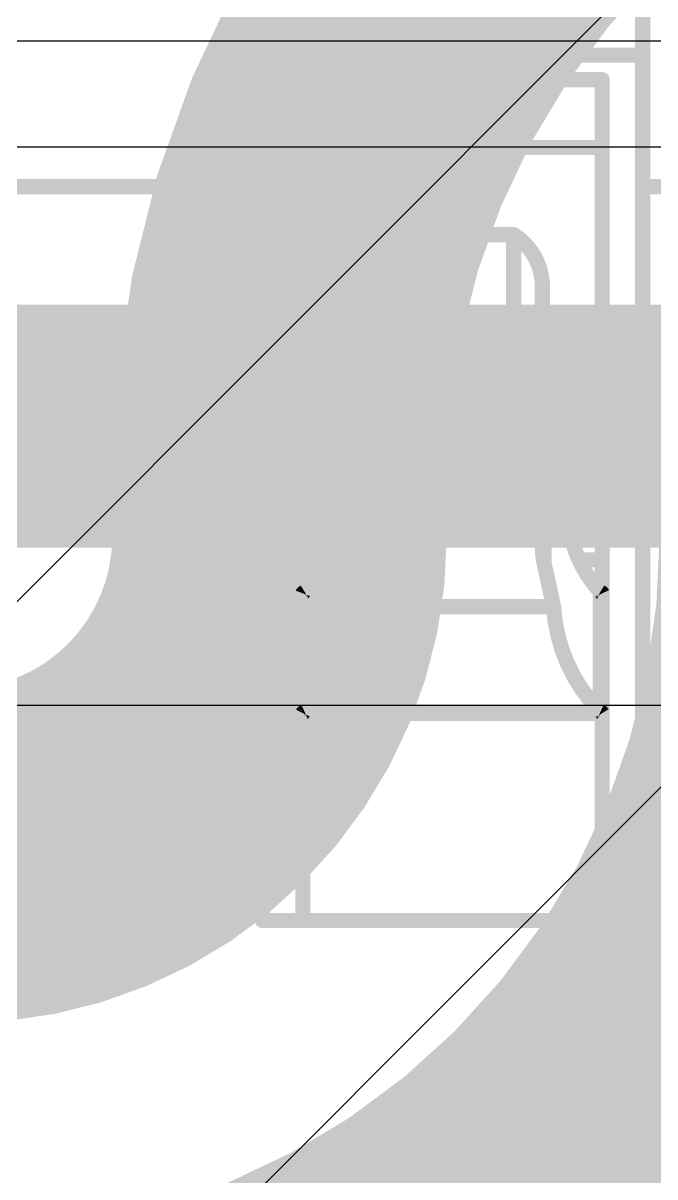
# Model space of a CAD drawing. Header units: inches. Extents: x -6 to 5433, y -4 to 5447.
# Drawn here: x 22.191 to 22.719, y 27.438 to 28.402 of the extents above; entities that cross this region are included whole.
import ezdxf

# ---------------------------------------------------------------- set-up
doc = ezdxf.new("R2010")
doc.units = ezdxf.units.IN
for name, color, linetype in [('Bottom Layer', 5, 'Continuous'), ('Ground', 16, 'Continuous'), ('Mechanical 4', 56, 'Continuous'), ('Top Layer', 1, 'Continuous'), ('Top Solder', 216, 'Continuous')]:
    doc.layers.add(name, color=color, linetype=linetype)

# ---------------------------------------------------------------- blocks, each defined once
blk = doc.blocks.new('WQFN_30_EP_2_5_4_5__43')
at = {"layer": 'Top Solder'}
for p in [(1.4498701, 1.64588952), (-1.45009616, -1.95417948)]:
    blk.add_line(p, (-5421.17972658, -5430.60739378), dxfattribs=at)

msp = doc.modelspace()

# ---------------------------------------------------------------- linework, layer by layer
at = {"layer": 'Bottom Layer'}
for points in [[(22.40538064, 28.02054594, 0.2794, 0.2794, -0.4142135623730951), (23.14198064, 28.75714594, 0.2794, 0.2794, 0)], [(22.40538064, 27.97254248, 0.2794, 0.2794, 0), (22.40538064, 28.02054594, 0.2794, 0.2794, 0)], [(22.86258064, 27.97254248, 0.2794, 0.2794, -0.9999999999999999), (21.41478064, 27.97254248, 0.2794, 0.2794, 0)], [(22.40538064, 27.97254248, 0.2794, 0.2794, -0.9999999999999999), (21.87198064, 27.97254248, 0.2794, 0.2794, 0)]]:
    msp.add_lwpolyline(points, format="xyseb", dxfattribs=at)
for points in [[(22.33553064, 28.02054594, 0.1397, 0.1397, 1), (22.47523064, 28.02054594, 0.1397, 0.1397, 1)], [(22.33553064, 28.02054594, 0.1397, 0.1397, 1), (22.47523064, 28.02054594, 0.1397, 0.1397, 1)], [(22.33553064, 27.97254248, 0.1397, 0.1397, 1), (22.47523064, 27.97254248, 0.1397, 0.1397, 1)], [(22.33553064, 27.97254248, 0.1397, 0.1397, 1), (22.47523064, 27.97254248, 0.1397, 0.1397, 1)]]:
    msp.add_lwpolyline(points, format="xyseb", close=True, dxfattribs=at)
at = {"layer": 'Ground'}
msp.add_line((21.86885644, 28.38686728), (26.9689453, 28.38686728), dxfattribs=at)
at = {"layer": 'Mechanical 4'}
for points in [[(22.3911541, 28.06494514, 0.0127, 0.0127, 0), (22.3911541, 28.53494674, 0.0127, 0.0127, 0)], [(22.7086541, 28.06494514, 0.0127, 0.0127, 0), (22.7086541, 28.53494674, 0.0127, 0.0127, 0)], [(22.3911541, 28.37494452, 0.0127, 0.0127, 0), (22.7086541, 28.37494452, 0.0127, 0.0127, 0)], [(22.42490562, 28.35440862, 0.0127, 0.0127, 0), (22.67490512, 28.35440862, 0.0127, 0.0127, 0)], [(22.42490562, 27.65194622, 0.0127, 0.0127, 0), (22.42490562, 28.35440862, 0.0127, 0.0127, 0)], [(22.67490512, 27.65194622, 0.0127, 0.0127, 0), (22.67490512, 28.35440862, 0.0127, 0.0127, 0)], [(22.42490562, 28.29773868, 0.0127, 0.0127, 0), (22.67490512, 28.29773868, 0.0127, 0.0127, 0)], [(22.0736541, 28.26494474, 0.0127, 0.0127, 0), (22.3911541, 28.26494474, 0.0127, 0.0127, 0)], [(22.7086541, 28.26494474, 0.0127, 0.0127, 0), (23.0261541, 28.26494474, 0.0127, 0.0127, 0)], [(22.47490552, 28.18369522, 0.0127, 0.0127, -0.2473774344944057), (22.4989136, 28.22494482, 0.0127, 0.0127, 0)], [(22.49891614, 28.22494482, 0.0127, 0.0127, 0), (22.6008946, 28.22494482, 0.0127, 0.0127, 0)], [(22.49891614, 28.11528286, 0.0127, 0.0127, 0), (22.49891614, 28.22494482, 0.0127, 0.0127, 0)], [(22.6008946, 28.11528286, 0.0127, 0.0127, 0), (22.6008946, 28.22494482, 0.0127, 0.0127, 0)], [(22.60089714, 28.22494482, 0.0127, 0.0127, -0.2473774344944055), (22.62490522, 28.18369522, 0.0127, 0.0127, 0)], [(22.47490552, 27.96434844, 0.0127, 0.0127, 0), (22.47490552, 28.18369522, 0.0127, 0.0127, 0)], [(22.62490522, 27.96434844, 0.0127, 0.0127, 0), (22.62490522, 28.18369522, 0.0127, 0.0127, 0)], [(22.47490552, 28.07071348, 0.0127, 0.0127, -0.2374800627721871), (22.4989136, 28.1152854, 0.0127, 0.0127, 0)], [(22.49891614, 28.11528286, 0.0127, 0.0127, 0), (22.6008946, 28.11528286, 0.0127, 0.0127, 0)], [(22.60089714, 28.1152854, 0.0127, 0.0127, -0.2374800627721868), (22.62490522, 28.07071348, 0.0127, 0.0127, 0)], [(22.3911541, 28.09494508, 0.0127, 0.0127, 0), (22.42490562, 28.09494508, 0.0127, 0.0127, 0)], [(22.67490512, 28.09494508, 0.0127, 0.0127, 0), (22.7086541, 28.09494508, 0.0127, 0.0127, 0)], [(22.47490552, 28.08525752, 0.0127, 0.0127, -0.05786385222358645), (22.4733866, 28.07223494, 0.0127, 0.0127, 0)], [(22.62642414, 28.07223494, 0.0127, 0.0127, -0.05786385222314867), (22.62490522, 28.08525752, 0.0127, 0.0127, 0)], [(22.4528634, 27.9849453, 0.0127, 0.0127, 0), (22.4733866, 28.07223494, 0.0127, 0.0127, 0)], [(22.4733866, 27.95027684, 0.0127, 0.0127, 0), (22.4733866, 28.07223494, 0.0127, 0.0127, 0)], [(22.62642414, 28.07223494, 0.0127, 0.0127, 0), (22.6469448, 27.9849453, 0.0127, 0.0127, 0)], [(22.62642414, 27.95027684, 0.0127, 0.0127, 0), (22.62642414, 28.07223494, 0.0127, 0.0127, 0)], [(22.0736541, 28.06494514, 0.0127, 0.0127, 0), (22.3911541, 28.06494514, 0.0127, 0.0127, 0)], [(22.3911541, 27.65194622, 0.0127, 0.0127, 0), (22.3911541, 28.06494514, 0.0127, 0.0127, 0)], [(22.7086541, 28.06494514, 0.0127, 0.0127, 0), (23.0261541, 28.06494514, 0.0127, 0.0127, 0)], [(22.7086541, 27.65194622, 0.0127, 0.0127, 0), (22.7086541, 28.06494514, 0.0127, 0.0127, 0)], [(22.3911541, 27.99494528, 0.0127, 0.0127, 0), (22.42490562, 27.99494528, 0.0127, 0.0127, 0)], [(22.67490512, 27.99494528, 0.0127, 0.0127, 0), (22.7086541, 27.99494528, 0.0127, 0.0127, 0)], [(22.45286594, 27.98494784, 0.0127, 0.0127, -0.1625906327552088), (22.42642454, 27.92645418, 0.0127, 0.0127, 0)], [(22.6733862, 27.92645418, 0.0127, 0.0127, -0.1625906327552086), (22.6469448, 27.98494784, 0.0127, 0.0127, 0)], [(22.47490552, 27.96434844, 0.0127, 0.0127, -0.05365793627952005), (22.4733866, 27.95027684, 0.0127, 0.0127, 0)], [(22.62642414, 27.95027684, 0.0127, 0.0127, -0.0536579362795205), (22.62490522, 27.96434844, 0.0127, 0.0127, 0)], [(22.42490562, 27.95328166, 0.0127, 0.0127, 0), (22.443567, 27.95328166, 0.0127, 0.0127, 0)], [(22.65624374, 27.95328166, 0.0127, 0.0127, 0), (22.67490512, 27.95328166, 0.0127, 0.0127, 0)], [(22.46553292, 27.91417836, 0.0127, 0.0127, 0), (22.4733866, 27.95027684, 0.0127, 0.0127, 0)], [(22.62642414, 27.95027684, 0.0127, 0.0127, 0), (22.63427782, 27.91417836, 0.0127, 0.0127, 0)], [(22.42490562, 27.92521466, 0.0127, 0.0127, -0.01102176100773841), (22.42494118, 27.92530102, 0.0127, 0.0127, 0)], [(22.42494118, 27.92530102, 0.0127, 0.0127, -0.02840440609932379), (22.4249869, 27.92538992, 0.0127, 0.0127, 0)], [(22.4249869, 27.92538992, 0.0127, 0.0127, -0.03504147035732137), (22.42505294, 27.92548644, 0.0127, 0.0127, 0)], [(22.42505294, 27.92548644, 0.0127, 0.0127, -0.03231858323228001), (22.425152, 27.92559312, 0.0127, 0.0127, 0)], [(22.425152, 27.92559312, 0.0127, 0.0127, -0.02446223687478349), (22.42528916, 27.9257125, 0.0127, 0.0127, 0)], [(22.4252917, 27.92570996, 0.0127, 0.0127, -0.01372918964245726), (22.4254695, 27.92584458, 0.0127, 0.0127, 0)], [(22.4254695, 27.92584458, 0.0127, 0.0127, -0.008119992797502062), (22.42568032, 27.92598681999999, 0.0127, 0.0127, 0)], [(22.42567778, 27.92598936, 0.0127, 0.0127, -0.004820635684055338), (22.425914, 27.92613922, 0.0127, 0.0127, 0)], [(22.425914, 27.92613922, 0.0127, 0.0127, 0), (22.42642454, 27.92645418, 0.0127, 0.0127, 0)], [(22.42642454, 27.82607592, 0.0127, 0.0127, 0), (22.42642454, 27.92645418, 0.0127, 0.0127, 0)], [(22.6733862, 27.92645418, 0.0127, 0.0127, 0), (22.6736529, 27.92629415999999, 0.0127, 0.0127, 0)], [(22.6733862, 27.82607592, 0.0127, 0.0127, 0), (22.6733862, 27.92645418, 0.0127, 0.0127, 0)], [(22.6736529, 27.92629415999999, 0.0127, 0.0127, 0), (22.67391198, 27.92613414, 0.0127, 0.0127, 0)], [(22.67390944, 27.9261316, 0.0127, 0.0127, -0.006054857876251781), (22.6741482, 27.92598174, 0.0127, 0.0127, 0)], [(22.67415074, 27.92598428, 0.0127, 0.0127, -0.01073696928717457), (22.67435648, 27.92584204, 0.0127, 0.0127, 0)], [(22.67435648, 27.9258395, 0.0127, 0.0127, -0.0185623709309913), (22.67452158, 27.9257125, 0.0127, 0.0127, 0)], [(22.67452158, 27.92571504, 0.0127, 0.0127, -0.02338621066715271), (22.67464604, 27.9255982, 0.0127, 0.0127, 0)], [(22.67464604, 27.92559566, 0.0127, 0.0127, -0.05432145126286286), (22.67480606, 27.925395, 0.0127, 0.0127, 0)], [(22.6748086, 27.92539754, 0.0127, 0.0127, -0.02859688060020331), (22.67490766, 27.92521466, 0.0127, 0.0127, 0)], [(22.46553292, 27.91418089999999, 0.0127, 0.0127, -0.1798939642534223), (22.42642454, 27.82607592, 0.0127, 0.0127, 0)], [(22.46553292, 27.91417836, 0.0127, 0.0127, 0), (22.63427782, 27.91417836, 0.0127, 0.0127, 0)], [(22.6733862, 27.82607592, 0.0127, 0.0127, -0.1798939642534224), (22.63427782, 27.91418089999999, 0.0127, 0.0127, 0)], [(22.42567778, 27.8257254, 0.0127, 0.0127, 0), (22.425914, 27.8258397, 0.0127, 0.0127, 0)], [(22.425914, 27.8258397, 0.0127, 0.0127, 0), (22.42642454, 27.82607592, 0.0127, 0.0127, 0)], [(22.6733862, 27.82607592, 0.0127, 0.0127, 0), (22.6736529, 27.825954, 0.0127, 0.0127, 0)], [(22.6736529, 27.825954, 0.0127, 0.0127, 0), (22.67391198, 27.82583716, 0.0127, 0.0127, 0)], [(22.67391198, 27.82583716, 0.0127, 0.0127, -0.00520533399337687), (22.67415074, 27.8257254, 0.0127, 0.0127, 0)], [(22.42490562, 27.82514628, 0.0127, 0.0127, -0.01323430971396268), (22.42494118, 27.82521232, 0.0127, 0.0127, 0)], [(22.42490562, 27.82494561999999, 0.0127, 0.0127, 0), (22.67490512, 27.82494561999999, 0.0127, 0.0127, 0)], [(22.42494118, 27.82521232, 0.0127, 0.0127, -0.03268862892171155), (22.4249869, 27.8252809, 0.0127, 0.0127, 0)], [(22.4249869, 27.82527582, 0.0127, 0.0127, -0.03744583036371785), (22.42505294, 27.82534948, 0.0127, 0.0127, 0)], [(22.42505294, 27.82534948, 0.0127, 0.0127, -0.03188120467177997), (22.425152, 27.82542822, 0.0127, 0.0127, 0)], [(22.42514946, 27.82543076, 0.0127, 0.0127, -0.02261994761210149), (22.42528916, 27.8255222, 0.0127, 0.0127, 0)], [(22.42528916, 27.82551966, 0.0127, 0.0127, -0.01220889241576829), (22.42546696, 27.82561872, 0.0127, 0.0127, 0)], [(22.42546696, 27.82561872, 0.0127, 0.0127, -0.007070305402725751), (22.42567778, 27.8257254, 0.0127, 0.0127, 0)], [(22.6741482, 27.82572286, 0.0127, 0.0127, -0.009375622366720187), (22.67435394, 27.82561618, 0.0127, 0.0127, 0)], [(22.67435394, 27.82561618, 0.0127, 0.0127, -0.01668702494444341), (22.67452158, 27.82551966, 0.0127, 0.0127, 0)], [(22.67452158, 27.82551966, 0.0127, 0.0127, -0.02199391698477374), (22.67464604, 27.8254333, 0.0127, 0.0127, 0)], [(22.6746435, 27.8254333, 0.0127, 0.0127, -0.02675089184656382), (22.67473748, 27.82535456, 0.0127, 0.0127, 0)], [(22.67474002, 27.82535456, 0.0127, 0.0127, -0.0282876381736721), (22.6748086, 27.82528344, 0.0127, 0.0127, 0)], [(22.6748086, 27.82528344, 0.0127, 0.0127, -0.03260546144766371), (22.67490512, 27.82514628, 0.0127, 0.0127, 0)], [(22.3911541, 27.65194622, 0.0127, 0.0127, 0), (22.7086541, 27.65194622, 0.0127, 0.0127, 0)]]:
    msp.add_lwpolyline(points, format="xyseb", dxfattribs=at)
for points in [[(22.3879791, 28.37494452, 0.00635, 0.00635, 1), (22.3943291, 28.37494452, 0.00635, 0.00635, 1)], [(22.7054791, 28.37494452, 0.00635, 0.00635, 1), (22.7118291, 28.37494452, 0.00635, 0.00635, 1)], [(22.42173062, 28.35440862, 0.00635, 0.00635, 1), (22.42808062, 28.35440862, 0.00635, 0.00635, 1)], [(22.42173062, 28.35440862, 0.00635, 0.00635, 1), (22.42808062, 28.35440862, 0.00635, 0.00635, 1)], [(22.67173012, 28.35440862, 0.00635, 0.00635, 1), (22.67808012, 28.35440862, 0.00635, 0.00635, 1)], [(22.67173012, 28.35440862, 0.00635, 0.00635, 1), (22.67808012, 28.35440862, 0.00635, 0.00635, 1)], [(22.42173062, 28.29773868, 0.00635, 0.00635, 1), (22.42808062, 28.29773868, 0.00635, 0.00635, 1)], [(22.67173012, 28.29773868, 0.00635, 0.00635, 1), (22.67808012, 28.29773868, 0.00635, 0.00635, 1)], [(22.3879791, 28.26494474, 0.00635, 0.00635, 1), (22.3943291, 28.26494474, 0.00635, 0.00635, 1)], [(22.7054791, 28.26494474, 0.00635, 0.00635, 1), (22.7118291, 28.26494474, 0.00635, 0.00635, 1)], [(22.4957386, 28.22494482, 0.00635, 0.00635, 1), (22.5020886, 28.22494482, 0.00635, 0.00635, 1)], [(22.49574114, 28.22494482, 0.00635, 0.00635, 1), (22.50209114, 28.22494482, 0.00635, 0.00635, 1)], [(22.49574114, 28.22494482, 0.00635, 0.00635, 1), (22.50209114, 28.22494482, 0.00635, 0.00635, 1)], [(22.5977196, 28.22494482, 0.00635, 0.00635, 1), (22.6040696, 28.22494482, 0.00635, 0.00635, 1)], [(22.5977196, 28.22494482, 0.00635, 0.00635, 1), (22.6040696, 28.22494482, 0.00635, 0.00635, 1)], [(22.59772214, 28.22494482, 0.00635, 0.00635, 1), (22.60407214, 28.22494482, 0.00635, 0.00635, 1)], [(22.47173052, 28.18369522, 0.00635, 0.00635, 1), (22.47808052, 28.18369522, 0.00635, 0.00635, 1)], [(22.47173052, 28.18369522, 0.00635, 0.00635, 1), (22.47808052, 28.18369522, 0.00635, 0.00635, 1)], [(22.62173022, 28.18369522, 0.00635, 0.00635, 1), (22.62808022, 28.18369522, 0.00635, 0.00635, 1)], [(22.62173022, 28.18369522, 0.00635, 0.00635, 1), (22.62808022, 28.18369522, 0.00635, 0.00635, 1)], [(22.4957386, 28.1152854, 0.00635, 0.00635, 1), (22.5020886, 28.1152854, 0.00635, 0.00635, 1)], [(22.49574114, 28.11528286, 0.00635, 0.00635, 1), (22.50209114, 28.11528286, 0.00635, 0.00635, 1)], [(22.49574114, 28.11528286, 0.00635, 0.00635, 1), (22.50209114, 28.11528286, 0.00635, 0.00635, 1)], [(22.5977196, 28.11528286, 0.00635, 0.00635, 1), (22.6040696, 28.11528286, 0.00635, 0.00635, 1)], [(22.5977196, 28.11528286, 0.00635, 0.00635, 1), (22.6040696, 28.11528286, 0.00635, 0.00635, 1)], [(22.59772214, 28.1152854, 0.00635, 0.00635, 1), (22.60407214, 28.1152854, 0.00635, 0.00635, 1)], [(22.3879791, 28.09494508, 0.00635, 0.00635, 1), (22.3943291, 28.09494508, 0.00635, 0.00635, 1)], [(22.42173062, 28.09494508, 0.00635, 0.00635, 1), (22.42808062, 28.09494508, 0.00635, 0.00635, 1)], [(22.67173012, 28.09494508, 0.00635, 0.00635, 1), (22.67808012, 28.09494508, 0.00635, 0.00635, 1)], [(22.7054791, 28.09494508, 0.00635, 0.00635, 1), (22.7118291, 28.09494508, 0.00635, 0.00635, 1)], [(22.47173052, 28.08525752, 0.00635, 0.00635, 1), (22.47808052, 28.08525752, 0.00635, 0.00635, 1)], [(22.62173022, 28.08525752, 0.00635, 0.00635, 1), (22.62808022, 28.08525752, 0.00635, 0.00635, 1)], [(22.4702116, 28.07223494, 0.00635, 0.00635, 1), (22.4765616, 28.07223494, 0.00635, 0.00635, 1)], [(22.4702116, 28.07223494, 0.00635, 0.00635, 1), (22.4765616, 28.07223494, 0.00635, 0.00635, 1)], [(22.4702116, 28.07223494, 0.00635, 0.00635, 1), (22.4765616, 28.07223494, 0.00635, 0.00635, 1)], [(22.47173052, 28.07071348, 0.00635, 0.00635, 1), (22.47808052, 28.07071348, 0.00635, 0.00635, 1)], [(22.62173022, 28.07071348, 0.00635, 0.00635, 1), (22.62808022, 28.07071348, 0.00635, 0.00635, 1)], [(22.62324914, 28.07223494, 0.00635, 0.00635, 1), (22.62959914, 28.07223494, 0.00635, 0.00635, 1)], [(22.62324914, 28.07223494, 0.00635, 0.00635, 1), (22.62959914, 28.07223494, 0.00635, 0.00635, 1)], [(22.62324914, 28.07223494, 0.00635, 0.00635, 1), (22.62959914, 28.07223494, 0.00635, 0.00635, 1)], [(22.3879791, 28.06494514, 0.00635, 0.00635, 1), (22.3943291, 28.06494514, 0.00635, 0.00635, 1)], [(22.3879791, 28.06494514, 0.00635, 0.00635, 1), (22.3943291, 28.06494514, 0.00635, 0.00635, 1)], [(22.3879791, 28.06494514, 0.00635, 0.00635, 1), (22.3943291, 28.06494514, 0.00635, 0.00635, 1)], [(22.7054791, 28.06494514, 0.00635, 0.00635, 1), (22.7118291, 28.06494514, 0.00635, 0.00635, 1)], [(22.7054791, 28.06494514, 0.00635, 0.00635, 1), (22.7118291, 28.06494514, 0.00635, 0.00635, 1)], [(22.7054791, 28.06494514, 0.00635, 0.00635, 1), (22.7118291, 28.06494514, 0.00635, 0.00635, 1)], [(22.3879791, 27.99494528, 0.00635, 0.00635, 1), (22.3943291, 27.99494528, 0.00635, 0.00635, 1)], [(22.42173062, 27.99494528, 0.00635, 0.00635, 1), (22.42808062, 27.99494528, 0.00635, 0.00635, 1)], [(22.67173012, 27.99494528, 0.00635, 0.00635, 1), (22.67808012, 27.99494528, 0.00635, 0.00635, 1)], [(22.7054791, 27.99494528, 0.00635, 0.00635, 1), (22.7118291, 27.99494528, 0.00635, 0.00635, 1)], [(22.4496884, 27.9849453, 0.00635, 0.00635, 1), (22.4560384, 27.9849453, 0.00635, 0.00635, 1)], [(22.44969094, 27.98494784, 0.00635, 0.00635, 1), (22.45604094, 27.98494784, 0.00635, 0.00635, 1)], [(22.6437698, 27.98494784, 0.00635, 0.00635, 1), (22.6501198, 27.98494784, 0.00635, 0.00635, 1)], [(22.6437698, 27.9849453, 0.00635, 0.00635, 1), (22.6501198, 27.9849453, 0.00635, 0.00635, 1)], [(22.47173052, 27.96434844, 0.00635, 0.00635, 1), (22.47808052, 27.96434844, 0.00635, 0.00635, 1)], [(22.47173052, 27.96434844, 0.00635, 0.00635, 1), (22.47808052, 27.96434844, 0.00635, 0.00635, 1)], [(22.62173022, 27.96434844, 0.00635, 0.00635, 1), (22.62808022, 27.96434844, 0.00635, 0.00635, 1)], [(22.62173022, 27.96434844, 0.00635, 0.00635, 1), (22.62808022, 27.96434844, 0.00635, 0.00635, 1)], [(22.42173062, 27.95328166, 0.00635, 0.00635, 1), (22.42808062, 27.95328166, 0.00635, 0.00635, 1)], [(22.440392, 27.95328166, 0.00635, 0.00635, 1), (22.446742, 27.95328166, 0.00635, 0.00635, 1)], [(22.65306874, 27.95328166, 0.00635, 0.00635, 1), (22.65941874, 27.95328166, 0.00635, 0.00635, 1)], [(22.67173012, 27.95328166, 0.00635, 0.00635, 1), (22.67808012, 27.95328166, 0.00635, 0.00635, 1)], [(22.4702116, 27.95027684, 0.00635, 0.00635, 1), (22.4765616, 27.95027684, 0.00635, 0.00635, 1)], [(22.4702116, 27.95027684, 0.00635, 0.00635, 1), (22.4765616, 27.95027684, 0.00635, 0.00635, 1)], [(22.4702116, 27.95027684, 0.00635, 0.00635, 1), (22.4765616, 27.95027684, 0.00635, 0.00635, 1)], [(22.62324914, 27.95027684, 0.00635, 0.00635, 1), (22.62959914, 27.95027684, 0.00635, 0.00635, 1)], [(22.62324914, 27.95027684, 0.00635, 0.00635, 1), (22.62959914, 27.95027684, 0.00635, 0.00635, 1)], [(22.62324914, 27.95027684, 0.00635, 0.00635, 1), (22.62959914, 27.95027684, 0.00635, 0.00635, 1)], [(22.42173062, 27.92521466, 0.00635, 0.00635, 1), (22.42808062, 27.92521466, 0.00635, 0.00635, 1)], [(22.42176618, 27.92530102, 0.00635, 0.00635, 1), (22.42811618, 27.92530102, 0.00635, 0.00635, 1)], [(22.42176618, 27.92530102, 0.00635, 0.00635, 1), (22.42811618, 27.92530102, 0.00635, 0.00635, 1)], [(22.4218119, 27.92538992, 0.00635, 0.00635, 1), (22.4281619, 27.92538992, 0.00635, 0.00635, 1)], [(22.4218119, 27.92538992, 0.00635, 0.00635, 1), (22.4281619, 27.92538992, 0.00635, 0.00635, 1)], [(22.42187794, 27.92548644, 0.00635, 0.00635, 1), (22.42822794, 27.92548644, 0.00635, 0.00635, 1)], [(22.42187794, 27.92548644, 0.00635, 0.00635, 1), (22.42822794, 27.92548644, 0.00635, 0.00635, 1)], [(22.421977, 27.92559312, 0.00635, 0.00635, 1), (22.428327, 27.92559312, 0.00635, 0.00635, 1)], [(22.421977, 27.92559312, 0.00635, 0.00635, 1), (22.428327, 27.92559312, 0.00635, 0.00635, 1)], [(22.42211416, 27.9257125, 0.00635, 0.00635, 1), (22.42846416, 27.9257125, 0.00635, 0.00635, 1)], [(22.4221167, 27.92570996, 0.00635, 0.00635, 1), (22.4284667, 27.92570996, 0.00635, 0.00635, 1)], [(22.4222945, 27.92584458, 0.00635, 0.00635, 1), (22.4286445, 27.92584458, 0.00635, 0.00635, 1)], [(22.4222945, 27.92584458, 0.00635, 0.00635, 1), (22.4286445, 27.92584458, 0.00635, 0.00635, 1)], [(22.42250278, 27.92598936, 0.00635, 0.00635, 1), (22.42885278, 27.92598936, 0.00635, 0.00635, 1)], [(22.42250532, 27.92598681999999, 0.00635, 0.00635, 1), (22.42885532, 27.92598681999999, 0.00635, 0.00635, 1)], [(22.422739, 27.92613922, 0.00635, 0.00635, 1), (22.429089, 27.92613922, 0.00635, 0.00635, 1)], [(22.422739, 27.92613922, 0.00635, 0.00635, 1), (22.429089, 27.92613922, 0.00635, 0.00635, 1)], [(22.42324954, 27.92645418, 0.00635, 0.00635, 1), (22.42959954, 27.92645418, 0.00635, 0.00635, 1)], [(22.42324954, 27.92645418, 0.00635, 0.00635, 1), (22.42959954, 27.92645418, 0.00635, 0.00635, 1)], [(22.42324954, 27.92645418, 0.00635, 0.00635, 1), (22.42959954, 27.92645418, 0.00635, 0.00635, 1)], [(22.6702112, 27.92645418, 0.00635, 0.00635, 1), (22.6765612, 27.92645418, 0.00635, 0.00635, 1)], [(22.6702112, 27.92645418, 0.00635, 0.00635, 1), (22.6765612, 27.92645418, 0.00635, 0.00635, 1)], [(22.6702112, 27.92645418, 0.00635, 0.00635, 1), (22.6765612, 27.92645418, 0.00635, 0.00635, 1)], [(22.6704779, 27.92629415999999, 0.00635, 0.00635, 1), (22.6768279, 27.92629415999999, 0.00635, 0.00635, 1)], [(22.6704779, 27.92629415999999, 0.00635, 0.00635, 1), (22.6768279, 27.92629415999999, 0.00635, 0.00635, 1)], [(22.67073444, 27.9261316, 0.00635, 0.00635, 1), (22.67708444, 27.9261316, 0.00635, 0.00635, 1)], [(22.67073698, 27.92613414, 0.00635, 0.00635, 1), (22.67708698, 27.92613414, 0.00635, 0.00635, 1)], [(22.6709732, 27.92598174, 0.00635, 0.00635, 1), (22.6773232, 27.92598174, 0.00635, 0.00635, 1)], [(22.67097574, 27.92598428, 0.00635, 0.00635, 1), (22.67732574, 27.92598428, 0.00635, 0.00635, 1)], [(22.67118148, 27.92584204, 0.00635, 0.00635, 1), (22.67753148, 27.92584204, 0.00635, 0.00635, 1)], [(22.67118148, 27.9258395, 0.00635, 0.00635, 1), (22.67753148, 27.9258395, 0.00635, 0.00635, 1)], [(22.67134658, 27.92571504, 0.00635, 0.00635, 1), (22.67769658, 27.92571504, 0.00635, 0.00635, 1)], [(22.67134658, 27.9257125, 0.00635, 0.00635, 1), (22.67769658, 27.9257125, 0.00635, 0.00635, 1)], [(22.67147104, 27.9255982, 0.00635, 0.00635, 1), (22.67782104, 27.9255982, 0.00635, 0.00635, 1)], [(22.67147104, 27.92559566, 0.00635, 0.00635, 1), (22.67782104, 27.92559566, 0.00635, 0.00635, 1)], [(22.67163106, 27.925395, 0.00635, 0.00635, 1), (22.67798106, 27.925395, 0.00635, 0.00635, 1)], [(22.6716336, 27.92539754, 0.00635, 0.00635, 1), (22.6779836, 27.92539754, 0.00635, 0.00635, 1)], [(22.67173266, 27.92521466, 0.00635, 0.00635, 1), (22.67808266, 27.92521466, 0.00635, 0.00635, 1)], [(22.46235792, 27.91418089999999, 0.00635, 0.00635, 1), (22.46870792, 27.91418089999999, 0.00635, 0.00635, 1)], [(22.46235792, 27.91417836, 0.00635, 0.00635, 1), (22.46870792, 27.91417836, 0.00635, 0.00635, 1)], [(22.46235792, 27.91417836, 0.00635, 0.00635, 1), (22.46870792, 27.91417836, 0.00635, 0.00635, 1)], [(22.63110282, 27.91418089999999, 0.00635, 0.00635, 1), (22.63745282, 27.91418089999999, 0.00635, 0.00635, 1)], [(22.63110282, 27.91417836, 0.00635, 0.00635, 1), (22.63745282, 27.91417836, 0.00635, 0.00635, 1)], [(22.63110282, 27.91417836, 0.00635, 0.00635, 1), (22.63745282, 27.91417836, 0.00635, 0.00635, 1)], [(22.422739, 27.8258397, 0.00635, 0.00635, 1), (22.429089, 27.8258397, 0.00635, 0.00635, 1)], [(22.422739, 27.8258397, 0.00635, 0.00635, 1), (22.429089, 27.8258397, 0.00635, 0.00635, 1)], [(22.42324954, 27.82607592, 0.00635, 0.00635, 1), (22.42959954, 27.82607592, 0.00635, 0.00635, 1)], [(22.42324954, 27.82607592, 0.00635, 0.00635, 1), (22.42959954, 27.82607592, 0.00635, 0.00635, 1)], [(22.42324954, 27.82607592, 0.00635, 0.00635, 1), (22.42959954, 27.82607592, 0.00635, 0.00635, 1)], [(22.6702112, 27.82607592, 0.00635, 0.00635, 1), (22.6765612, 27.82607592, 0.00635, 0.00635, 1)], [(22.6702112, 27.82607592, 0.00635, 0.00635, 1), (22.6765612, 27.82607592, 0.00635, 0.00635, 1)], [(22.6702112, 27.82607592, 0.00635, 0.00635, 1), (22.6765612, 27.82607592, 0.00635, 0.00635, 1)], [(22.6704779, 27.825954, 0.00635, 0.00635, 1), (22.6768279, 27.825954, 0.00635, 0.00635, 1)], [(22.6704779, 27.825954, 0.00635, 0.00635, 1), (22.6768279, 27.825954, 0.00635, 0.00635, 1)], [(22.67073698, 27.82583716, 0.00635, 0.00635, 1), (22.67708698, 27.82583716, 0.00635, 0.00635, 1)], [(22.67073698, 27.82583716, 0.00635, 0.00635, 1), (22.67708698, 27.82583716, 0.00635, 0.00635, 1)], [(22.42173062, 27.82514628, 0.00635, 0.00635, 1), (22.42808062, 27.82514628, 0.00635, 0.00635, 1)], [(22.42173062, 27.82494561999999, 0.00635, 0.00635, 1), (22.42808062, 27.82494561999999, 0.00635, 0.00635, 1)], [(22.42176618, 27.82521232, 0.00635, 0.00635, 1), (22.42811618, 27.82521232, 0.00635, 0.00635, 1)], [(22.42176618, 27.82521232, 0.00635, 0.00635, 1), (22.42811618, 27.82521232, 0.00635, 0.00635, 1)], [(22.4218119, 27.8252809, 0.00635, 0.00635, 1), (22.4281619, 27.8252809, 0.00635, 0.00635, 1)], [(22.4218119, 27.82527582, 0.00635, 0.00635, 1), (22.4281619, 27.82527582, 0.00635, 0.00635, 1)], [(22.42187794, 27.82534948, 0.00635, 0.00635, 1), (22.42822794, 27.82534948, 0.00635, 0.00635, 1)], [(22.42187794, 27.82534948, 0.00635, 0.00635, 1), (22.42822794, 27.82534948, 0.00635, 0.00635, 1)], [(22.42197446, 27.82543076, 0.00635, 0.00635, 1), (22.42832446, 27.82543076, 0.00635, 0.00635, 1)], [(22.421977, 27.82542822, 0.00635, 0.00635, 1), (22.428327, 27.82542822, 0.00635, 0.00635, 1)], [(22.42211416, 27.8255222, 0.00635, 0.00635, 1), (22.42846416, 27.8255222, 0.00635, 0.00635, 1)], [(22.42211416, 27.82551966, 0.00635, 0.00635, 1), (22.42846416, 27.82551966, 0.00635, 0.00635, 1)], [(22.42229196, 27.82561872, 0.00635, 0.00635, 1), (22.42864196, 27.82561872, 0.00635, 0.00635, 1)], [(22.42229196, 27.82561872, 0.00635, 0.00635, 1), (22.42864196, 27.82561872, 0.00635, 0.00635, 1)], [(22.42250278, 27.8257254, 0.00635, 0.00635, 1), (22.42885278, 27.8257254, 0.00635, 0.00635, 1)], [(22.42250278, 27.8257254, 0.00635, 0.00635, 1), (22.42885278, 27.8257254, 0.00635, 0.00635, 1)], [(22.6709732, 27.82572286, 0.00635, 0.00635, 1), (22.6773232, 27.82572286, 0.00635, 0.00635, 1)], [(22.67097574, 27.8257254, 0.00635, 0.00635, 1), (22.67732574, 27.8257254, 0.00635, 0.00635, 1)], [(22.67117894, 27.82561618, 0.00635, 0.00635, 1), (22.67752894, 27.82561618, 0.00635, 0.00635, 1)], [(22.67117894, 27.82561618, 0.00635, 0.00635, 1), (22.67752894, 27.82561618, 0.00635, 0.00635, 1)], [(22.67134658, 27.82551966, 0.00635, 0.00635, 1), (22.67769658, 27.82551966, 0.00635, 0.00635, 1)], [(22.67134658, 27.82551966, 0.00635, 0.00635, 1), (22.67769658, 27.82551966, 0.00635, 0.00635, 1)], [(22.6714685, 27.8254333, 0.00635, 0.00635, 1), (22.6778185, 27.8254333, 0.00635, 0.00635, 1)], [(22.67147104, 27.8254333, 0.00635, 0.00635, 1), (22.67782104, 27.8254333, 0.00635, 0.00635, 1)], [(22.67156248, 27.82535456, 0.00635, 0.00635, 1), (22.67791248, 27.82535456, 0.00635, 0.00635, 1)], [(22.67156502, 27.82535456, 0.00635, 0.00635, 1), (22.67791502, 27.82535456, 0.00635, 0.00635, 1)], [(22.6716336, 27.82528344, 0.00635, 0.00635, 1), (22.6779836, 27.82528344, 0.00635, 0.00635, 1)], [(22.6716336, 27.82528344, 0.00635, 0.00635, 1), (22.6779836, 27.82528344, 0.00635, 0.00635, 1)], [(22.67173012, 27.82514628, 0.00635, 0.00635, 1), (22.67808012, 27.82514628, 0.00635, 0.00635, 1)], [(22.67173012, 27.82494561999999, 0.00635, 0.00635, 1), (22.67808012, 27.82494561999999, 0.00635, 0.00635, 1)], [(22.3879791, 27.65194622, 0.00635, 0.00635, 1), (22.3943291, 27.65194622, 0.00635, 0.00635, 1)], [(22.3879791, 27.65194622, 0.00635, 0.00635, 1), (22.3943291, 27.65194622, 0.00635, 0.00635, 1)], [(22.42173062, 27.65194622, 0.00635, 0.00635, 1), (22.42808062, 27.65194622, 0.00635, 0.00635, 1)], [(22.67173012, 27.65194622, 0.00635, 0.00635, 1), (22.67808012, 27.65194622, 0.00635, 0.00635, 1)], [(22.7054791, 27.65194622, 0.00635, 0.00635, 1), (22.7118291, 27.65194622, 0.00635, 0.00635, 1)], [(22.7054791, 27.65194622, 0.00635, 0.00635, 1), (22.7118291, 27.65194622, 0.00635, 0.00635, 1)]]:
    msp.add_lwpolyline(points, format="xyseb", close=True, dxfattribs=at)
at = {"layer": 'Top Layer'}
for p, q in [((25.05608908, 28.29802316), (21.82109682, 28.29802316)), ((21.91763968, 27.83186712), (24.95954622, 27.83186712))]:
    msp.add_line(p, q, dxfattribs=at)
msp.add_lwpolyline([(21.82109682, 28.06494514, 0.2032, 0.2032, 0), (25.05608908, 28.06494514, 0.2032, 0.2032, 0)], format="xyseb", dxfattribs=at)

# ---------------------------------------------------------------- block references
at = {"rotation": 180}
msp.add_blockref('WQFN_30_EP_2_5_4_5__43', (11.67240744, 16.88571426), dxfattribs=at)

doc.saveas('drawing.dxf')
